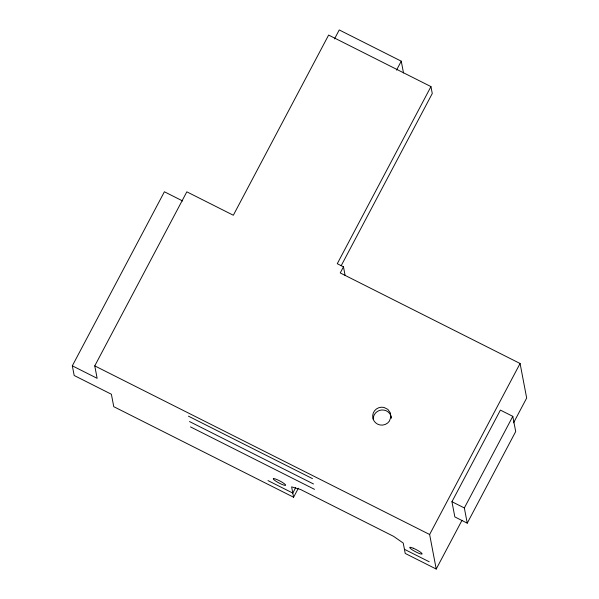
<?xml version="1.0" encoding="UTF-8"?>
<svg xmlns="http://www.w3.org/2000/svg" width="599" height="599" viewBox="0 0 599 599"><rect width="100%" height="100%" fill="white"/><g stroke="black" fill="none" stroke-linecap="round" stroke-linejoin="round"><path stroke-width="0.9" d="M298.362 488.215L293.592 497.23L113.758 406.676L111.384 394.239L74.179 375.498L72.329 365.824L164.396 191.77L182.68 200.979M72.329 365.824L97.135 378.313L94.762 365.877L186.828 191.822L233.333 215.243L328.626 35.071L430.951 86.6L432.268 93.511L341.205 265.679M334.504 38.905L339.244 29.95L401.255 61.173L403.509 72.966M396.523 70.135L401.255 61.173M430.951 86.6L337.274 263.71L343.474 266.832L345.129 275.518M343.474 266.832L340.239 272.942L520.082 363.496L526.671 398.043L513.56 422.827M295.629 487.743L292.799 493.082L268 480.593M293.592 497.23L291.616 486.867L300.518 489.473L393.543 536.315L403.239 543.068L405.216 553.439L436.222 569.05L429.633 534.495L520.082 363.496M451.946 501.715L500.397 410.105L512.804 416.35L515.702 431.55L467.25 523.159L454.843 516.915L451.946 501.715L464.345 507.959L467.25 523.159M464.345 507.959L512.804 416.35M436.222 569.05L462.001 520.306M94.762 365.877L429.633 534.495M188.438 416.17L312.468 478.623M189.464 421.531L313.487 483.977M190.482 426.885L314.505 489.338M404.422 549.29L429.228 561.78M373.192 419.255A9.15 8.963 -10.8 0 1 390.87 415.661M391.14 416.462A9.15 8.963 -10.8 0 1 391.454 418.192M390.885 417.151L389.35 421.179A9.15 8.963 -10.8 0 1 377.58 424.152A9.15 8.963 -10.8 0 1 373.252 413.078A9.15 8.963 -10.8 0 1 383.966 407.432L387.845 409.387L390.346 412.898L390.885 417.151M273.646 478.586L273.271 478.878A7.001 1.108 27.9 0 0 282.092 484.471A7.001 1.108 27.9 0 0 283.671 483.236A7.001 1.108 27.9 0 0 273.646 478.586M413.288 548.227L411.333 547.516A7.001 1.108 27.9 0 0 410.278 548.34L411.708 549.47A7.001 1.108 27.9 0 0 419.884 553.693A7.001 1.108 27.9 0 0 421.142 552.712A7.001 1.108 27.9 0 0 413.288 548.227"/></g></svg>
